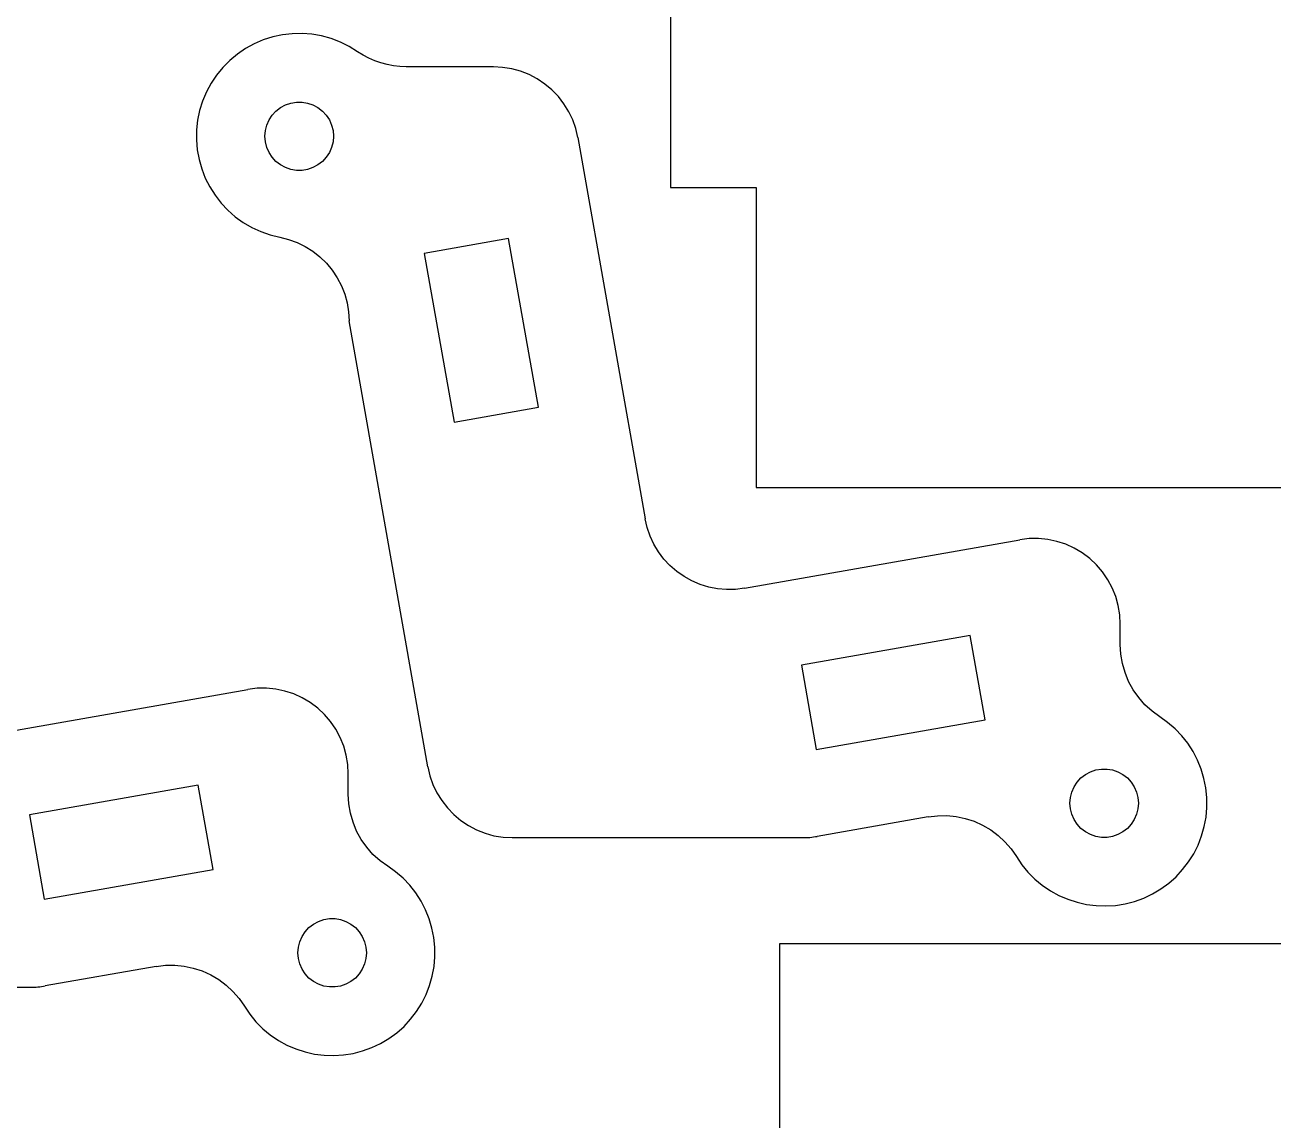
# Model space of a CAD drawing. Header units: centimetres. Extents: x -35.6 to 35, y -21 to 21.
# Drawn here: x 20.26 to 27.54, y -10.79 to -4.4 of the extents above; entities that cross this region are included whole.
import ezdxf

# ---------------------------------------------------------------- set-up
doc = ezdxf.new("R2010")
doc.units = ezdxf.units.CM
doc.header["$MEASUREMENT"] = 0
doc.layers.add('Capa 1', color=7, linetype='Continuous')

msp = doc.modelspace()

# ---------------------------------------------------------------- linework, layer by layer
at = {"layer": 'Capa 1', "color": 1, "lineweight": 25}
for points in [[(24.02673, -4.35157), (24.02673, -4.35157), (24.02673, -5.35155), (24.02673, -5.35155)], [(22.99307, -4.64618), (22.99307, -4.64618), (22.48419, -4.64618), (22.48419, -4.64618)], [(23.48547, -5.05935), (23.48547, -5.05935), (23.8779, -7.28492), (23.8779, -7.28492)], [(24.02673, -5.35155), (24.02673, -5.35155), (24.52675, -5.35155), (24.52675, -5.35155)], [(24.52675, -5.35155), (24.52675, -5.35155), (24.52675, -7.10158), (24.52675, -7.10158)], [(23.08161, -5.64835), (23.08161, -5.64835), (22.58921, -5.73516), (22.58921, -5.73516)], [(23.25525, -6.63316), (23.25525, -6.63316), (23.08161, -5.64835), (23.08161, -5.64835)], [(22.58921, -5.73516), (22.58921, -5.73516), (22.76284, -6.71998), (22.76284, -6.71998)], [(22.61009, -8.733), (22.61009, -8.733), (22.15106, -6.12961), (22.15106, -6.12961)], [(22.76284, -6.71998), (22.76284, -6.71998), (23.25525, -6.63316), (23.25525, -6.63316)], [(24.52675, -7.10158), (24.52675, -7.10158), (29.02675, -7.10158), (29.02675, -7.10158)], [(24.45713, -7.69051), (24.45713, -7.69051), (26.06421, -7.40712), (26.06421, -7.40712)], [(26.65106, -8.01922), (26.65106, -8.01922), (26.65106, -7.89953), (26.65106, -7.89953)], [(25.77497, -7.96585), (25.77497, -7.96585), (24.79015, -8.13949), (24.79015, -8.13949)], [(25.86179, -8.45826), (25.86179, -8.45826), (25.77497, -7.96585), (25.77497, -7.96585)], [(24.79015, -8.13949), (24.79015, -8.13949), (24.87697, -8.63189), (24.87697, -8.63189)], [(19.95212, -8.56393), (19.95212, -8.56393), (21.55919, -8.28054), (21.55919, -8.28054)], [(24.87697, -8.63189), (24.87697, -8.63189), (25.86179, -8.45826), (25.86179, -8.45826)], [(22.14604, -8.89265), (22.14604, -8.89265), (22.14604, -8.77295), (22.14604, -8.77295)], [(21.26995, -8.83927), (21.26995, -8.83927), (20.28514, -9.01291), (20.28514, -9.01291)], [(21.35677, -9.33168), (21.35677, -9.33168), (21.26995, -8.83927), (21.26995, -8.83927)], [(20.28514, -9.01291), (20.28514, -9.01291), (20.37196, -9.50531), (20.37196, -9.50531)], [(25.53035, -9.02439), (25.53035, -9.02439), (24.88286, -9.13859), (24.88286, -9.13859)], [(23.1025, -9.14617), (23.1025, -9.14617), (24.79604, -9.14617), (24.79604, -9.14617)], [(20.37196, -9.50531), (20.37196, -9.50531), (21.35677, -9.33168), (21.35677, -9.33168)], [(29.16247, -9.76672), (29.16247, -9.76672), (24.66248, -9.76672), (24.66248, -9.76672)], [(24.66248, -9.76672), (24.66248, -9.76672), (24.66248, -11.51674), (24.66248, -11.51674)], [(21.02534, -9.89782), (21.02534, -9.89782), (20.37785, -10.01201), (20.37785, -10.01201)], [(18.59748, -10.01959), (18.59748, -10.01959), (20.29103, -10.01959), (20.29103, -10.01959)]]:
    msp.add_open_spline(points, degree=3, dxfattribs=at)
for points, knots in [([(22.2002, -4.5577), (22.2002, -4.5577), (22.15127, -4.52729), (22.15127, -4.52729), (22.15127, -4.52729), (22.15127, -4.52729), (22.09962, -4.50168), (22.09962, -4.50168), (22.09962, -4.50168), (22.09962, -4.50168), (22.04575, -4.48118), (22.04575, -4.48118), (22.04575, -4.48118), (22.04575, -4.48118), (21.99019, -4.46594), (21.99019, -4.46594), (21.99019, -4.46594), (21.99019, -4.46594), (21.93339, -4.4561), (21.93339, -4.4561), (21.93339, -4.4561), (21.93339, -4.4561), (21.87593, -4.45172), (21.87593, -4.45172), (21.87593, -4.45172), (21.87593, -4.45172), (21.81832, -4.45292), (21.81832, -4.45292), (21.81832, -4.45292), (21.81832, -4.45292), (21.7611, -4.45963), (21.7611, -4.45963), (21.7611, -4.45963), (21.7611, -4.45963), (21.70476, -4.47176), (21.70476, -4.47176), (21.70476, -4.47176), (21.70476, -4.47176), (21.64987, -4.48929), (21.64987, -4.48929), (21.64987, -4.48929), (21.64987, -4.48929), (21.59688, -4.51198), (21.59688, -4.51198), (21.59688, -4.51198), (21.59688, -4.51198), (21.54633, -4.53967), (21.54633, -4.53967), (21.54633, -4.53967), (21.54633, -4.53967), (21.49867, -4.57206), (21.49867, -4.57206), (21.49867, -4.57206), (21.49867, -4.57206), (21.45436, -4.60889), (21.45436, -4.60889), (21.45436, -4.60889), (21.45436, -4.60889), (21.41375, -4.64977), (21.41375, -4.64977), (21.41375, -4.64977), (21.41375, -4.64977), (21.37727, -4.69436), (21.37727, -4.69436), (21.37727, -4.69436), (21.37727, -4.69436), (21.34521, -4.74227), (21.34521, -4.74227), (21.34521, -4.74227), (21.34521, -4.74227), (21.31794, -4.79304), (21.31794, -4.79304), (21.31794, -4.79304), (21.31794, -4.79304), (21.29564, -4.84616), (21.29564, -4.84616), (21.29564, -4.84616), (21.29564, -4.84616), (21.27853, -4.9012), (21.27853, -4.9012), (21.27853, -4.9012), (21.27853, -4.9012), (21.26678, -4.95764), (21.26678, -4.95764), (21.26678, -4.95764), (21.26678, -4.95764), (21.26051, -5.0149), (21.26051, -5.0149), (21.26051, -5.0149), (21.26051, -5.0149), (21.25976, -5.07254), (21.25976, -5.07254), (21.25976, -5.07254), (21.25976, -5.07254), (21.26456, -5.12997), (21.26456, -5.12997), (21.26456, -5.12997), (21.26456, -5.12997), (21.27483, -5.18667), (21.27483, -5.18667), (21.27483, -5.18667), (21.27483, -5.18667), (21.29049, -5.24212), (21.29049, -5.24212), (21.29049, -5.24212), (21.29049, -5.24212), (21.31141, -5.29582), (21.31141, -5.29582), (21.31141, -5.29582), (21.31141, -5.29582), (21.33738, -5.34729), (21.33738, -5.34729), (21.33738, -5.34729), (21.33738, -5.34729), (21.36814, -5.396), (21.36814, -5.396), (21.36814, -5.396), (21.36814, -5.396), (21.40345, -5.44155), (21.40345, -5.44155), (21.40345, -5.44155), (21.40345, -5.44155), (21.443, -5.48349), (21.443, -5.48349), (21.443, -5.48349), (21.443, -5.48349), (21.48635, -5.52142), (21.48635, -5.52142), (21.48635, -5.52142), (21.48635, -5.52142), (21.53317, -5.55507), (21.53317, -5.55507), (21.53317, -5.55507), (21.53317, -5.55507), (21.58298, -5.58403), (21.58298, -5.58403), (21.58298, -5.58403), (21.58298, -5.58403), (21.63533, -5.60809), (21.63533, -5.60809), (21.63533, -5.60809), (21.63533, -5.60809), (21.68977, -5.62704), (21.68977, -5.62704), (21.68977, -5.62704), (21.68977, -5.62704), (21.74575, -5.64066), (21.74575, -5.64066)], [0, 0, 0, 0, 0.0263158, 0.0263158, 0.0263158, 0.0263158, 0.0526316, 0.0526316, 0.0526316, 0.0526316, 0.0789474, 0.0789474, 0.0789474, 0.0789474, 0.1052632, 0.1052632, 0.1052632, 0.1052632, 0.1315789, 0.1315789, 0.1315789, 0.1315789, 0.1578947, 0.1578947, 0.1578947, 0.1578947, 0.1842105, 0.1842105, 0.1842105, 0.1842105, 0.2105263, 0.2105263, 0.2105263, 0.2105263, 0.2368421, 0.2368421, 0.2368421, 0.2368421, 0.2631579, 0.2631579, 0.2631579, 0.2631579, 0.2894737, 0.2894737, 0.2894737, 0.2894737, 0.3157895, 0.3157895, 0.3157895, 0.3157895, 0.3421053, 0.3421053, 0.3421053, 0.3421053, 0.3684211, 0.3684211, 0.3684211, 0.3684211, 0.3947368, 0.3947368, 0.3947368, 0.3947368, 0.4210526, 0.4210526, 0.4210526, 0.4210526, 0.4473684, 0.4473684, 0.4473684, 0.4473684, 0.4736842, 0.4736842, 0.4736842, 0.4736842, 0.5, 0.5, 0.5, 0.5, 0.5263158, 0.5263158, 0.5263158, 0.5263158, 0.5526316, 0.5526316, 0.5526316, 0.5526316, 0.5789474, 0.5789474, 0.5789474, 0.5789474, 0.6052632, 0.6052632, 0.6052632, 0.6052632, 0.6315789, 0.6315789, 0.6315789, 0.6315789, 0.6578947, 0.6578947, 0.6578947, 0.6578947, 0.6842105, 0.6842105, 0.6842105, 0.6842105, 0.7105263, 0.7105263, 0.7105263, 0.7105263, 0.7368421, 0.7368421, 0.7368421, 0.7368421, 0.7631579, 0.7631579, 0.7631579, 0.7631579, 0.7894737, 0.7894737, 0.7894737, 0.7894737, 0.8157895, 0.8157895, 0.8157895, 0.8157895, 0.8421053, 0.8421053, 0.8421053, 0.8421053, 0.8684211, 0.8684211, 0.8684211, 0.8684211, 0.8947368, 0.8947368, 0.8947368, 0.8947368, 0.9210526, 0.9210526, 0.9210526, 0.9210526, 0.9473684, 0.9473684, 0.9473684, 0.9473684, 1, 1, 1, 1]), ([(22.48419, -4.64618), (22.48419, -4.64618), (22.44647, -4.64476), (22.44647, -4.64476), (22.44647, -4.64476), (22.44647, -4.64476), (22.40897, -4.6405), (22.40897, -4.6405), (22.40897, -4.6405), (22.40897, -4.6405), (22.3719, -4.6334), (22.3719, -4.6334), (22.3719, -4.6334), (22.3719, -4.6334), (22.33545, -4.62353), (22.33545, -4.62353), (22.33545, -4.62353), (22.33545, -4.62353), (22.29989, -4.61097), (22.29989, -4.61097), (22.29989, -4.61097), (22.29989, -4.61097), (22.26536, -4.59573), (22.26536, -4.59573), (22.26536, -4.59573), (22.26536, -4.59573), (22.23206, -4.57795), (22.23206, -4.57795), (22.23206, -4.57795), (22.23206, -4.57795), (22.2002, -4.5577), (22.2002, -4.5577)], [0, 0, 0, 0, 0.1111111, 0.1111111, 0.1111111, 0.1111111, 0.2222222, 0.2222222, 0.2222222, 0.2222222, 0.3333333, 0.3333333, 0.3333333, 0.3333333, 0.4444444, 0.4444444, 0.4444444, 0.4444444, 0.5555556, 0.5555556, 0.5555556, 0.5555556, 0.6666667, 0.6666667, 0.6666667, 0.6666667, 0.7777778, 0.7777778, 0.7777778, 0.7777778, 1, 1, 1, 1]), ([(23.48547, -5.05935), (23.48547, -5.05935), (23.47334, -5.00707), (23.47334, -5.00707), (23.47334, -5.00707), (23.47334, -5.00707), (23.45563, -4.95637), (23.45563, -4.95637), (23.45563, -4.95637), (23.45563, -4.95637), (23.43263, -4.9079), (23.43263, -4.9079), (23.43263, -4.9079), (23.43263, -4.9079), (23.40455, -4.86215), (23.40455, -4.86215), (23.40455, -4.86215), (23.40455, -4.86215), (23.37174, -4.81967), (23.37174, -4.81967), (23.37174, -4.81967), (23.37174, -4.81967), (23.33456, -4.78097), (23.33456, -4.78097), (23.33456, -4.78097), (23.33456, -4.78097), (23.29342, -4.74647), (23.29342, -4.74647), (23.29342, -4.74647), (23.29342, -4.74647), (23.24887, -4.71655), (23.24887, -4.71655), (23.24887, -4.71655), (23.24887, -4.71655), (23.20131, -4.69161), (23.20131, -4.69161), (23.20131, -4.69161), (23.20131, -4.69161), (23.15139, -4.67189), (23.15139, -4.67189), (23.15139, -4.67189), (23.15139, -4.67189), (23.09964, -4.65768), (23.09964, -4.65768), (23.09964, -4.65768), (23.09964, -4.65768), (23.04665, -4.64907), (23.04665, -4.64907), (23.04665, -4.64907), (23.04665, -4.64907), (22.99307, -4.64618), (22.99307, -4.64618)], [0, 0, 0, 0, 0.0714286, 0.0714286, 0.0714286, 0.0714286, 0.1428571, 0.1428571, 0.1428571, 0.1428571, 0.2142857, 0.2142857, 0.2142857, 0.2142857, 0.2857143, 0.2857143, 0.2857143, 0.2857143, 0.3571429, 0.3571429, 0.3571429, 0.3571429, 0.4285714, 0.4285714, 0.4285714, 0.4285714, 0.5, 0.5, 0.5, 0.5, 0.5714286, 0.5714286, 0.5714286, 0.5714286, 0.6428571, 0.6428571, 0.6428571, 0.6428571, 0.7142857, 0.7142857, 0.7142857, 0.7142857, 0.7857143, 0.7857143, 0.7857143, 0.7857143, 0.8571429, 0.8571429, 0.8571429, 0.8571429, 1, 1, 1, 1]), ([(22.05941, -5.05152), (22.05941, -5.05152), (22.05669, -5.0186), (22.05669, -5.0186), (22.05669, -5.0186), (22.05669, -5.0186), (22.04858, -4.98657), (22.04858, -4.98657), (22.04858, -4.98657), (22.04858, -4.98657), (22.03531, -4.9563), (22.03531, -4.9563), (22.03531, -4.9563), (22.03531, -4.9563), (22.01721, -4.92868), (22.01721, -4.92868), (22.01721, -4.92868), (22.01721, -4.92868), (21.99485, -4.90437), (21.99485, -4.90437), (21.99485, -4.90437), (21.99485, -4.90437), (21.96878, -4.88409), (21.96878, -4.88409), (21.96878, -4.88409), (21.96878, -4.88409), (21.93974, -4.86835), (21.93974, -4.86835), (21.93974, -4.86835), (21.93974, -4.86835), (21.90849, -4.85763), (21.90849, -4.85763), (21.90849, -4.85763), (21.90849, -4.85763), (21.87593, -4.8522), (21.87593, -4.8522), (21.87593, -4.8522), (21.87593, -4.8522), (21.84287, -4.8522), (21.84287, -4.8522), (21.84287, -4.8522), (21.84287, -4.8522), (21.81031, -4.85763), (21.81031, -4.85763), (21.81031, -4.85763), (21.81031, -4.85763), (21.77905, -4.86835), (21.77905, -4.86835), (21.77905, -4.86835), (21.77905, -4.86835), (21.75002, -4.88409), (21.75002, -4.88409), (21.75002, -4.88409), (21.75002, -4.88409), (21.72395, -4.90437), (21.72395, -4.90437), (21.72395, -4.90437), (21.72395, -4.90437), (21.70158, -4.92868), (21.70158, -4.92868), (21.70158, -4.92868), (21.70158, -4.92868), (21.68352, -4.9563), (21.68352, -4.9563), (21.68352, -4.9563), (21.68352, -4.9563), (21.67026, -4.98657), (21.67026, -4.98657), (21.67026, -4.98657), (21.67026, -4.98657), (21.66214, -5.0186), (21.66214, -5.0186), (21.66214, -5.0186), (21.66214, -5.0186), (21.65939, -5.05152), (21.65939, -5.05152), (21.65939, -5.05152), (21.65939, -5.05152), (21.66214, -5.08443), (21.66214, -5.08443), (21.66214, -5.08443), (21.66214, -5.08443), (21.67026, -5.11646), (21.67026, -5.11646), (21.67026, -5.11646), (21.67026, -5.11646), (21.68352, -5.1467), (21.68352, -5.1467), (21.68352, -5.1467), (21.68352, -5.1467), (21.70158, -5.17435), (21.70158, -5.17435), (21.70158, -5.17435), (21.70158, -5.17435), (21.72395, -5.19866), (21.72395, -5.19866), (21.72395, -5.19866), (21.72395, -5.19866), (21.75002, -5.21895), (21.75002, -5.21895), (21.75002, -5.21895), (21.75002, -5.21895), (21.77905, -5.23468), (21.77905, -5.23468), (21.77905, -5.23468), (21.77905, -5.23468), (21.81031, -5.2454), (21.81031, -5.2454), (21.81031, -5.2454), (21.81031, -5.2454), (21.84287, -5.25084), (21.84287, -5.25084), (21.84287, -5.25084), (21.84287, -5.25084), (21.87593, -5.25084), (21.87593, -5.25084), (21.87593, -5.25084), (21.87593, -5.25084), (21.90849, -5.2454), (21.90849, -5.2454), (21.90849, -5.2454), (21.90849, -5.2454), (21.93974, -5.23468), (21.93974, -5.23468), (21.93974, -5.23468), (21.93974, -5.23468), (21.96878, -5.21895), (21.96878, -5.21895), (21.96878, -5.21895), (21.96878, -5.21895), (21.99485, -5.19866), (21.99485, -5.19866), (21.99485, -5.19866), (21.99485, -5.19866), (22.01721, -5.17435), (22.01721, -5.17435), (22.01721, -5.17435), (22.01721, -5.17435), (22.03531, -5.1467), (22.03531, -5.1467), (22.03531, -5.1467), (22.03531, -5.1467), (22.04858, -5.11646), (22.04858, -5.11646), (22.04858, -5.11646), (22.04858, -5.11646), (22.05669, -5.08443), (22.05669, -5.08443), (22.05669, -5.08443), (22.05669, -5.08443), (22.05941, -5.05152), (22.05941, -5.05152)], [0, 0, 0, 0, 0.025641, 0.025641, 0.025641, 0.025641, 0.0512821, 0.0512821, 0.0512821, 0.0512821, 0.0769231, 0.0769231, 0.0769231, 0.0769231, 0.1025641, 0.1025641, 0.1025641, 0.1025641, 0.1282051, 0.1282051, 0.1282051, 0.1282051, 0.1538462, 0.1538462, 0.1538462, 0.1538462, 0.1794872, 0.1794872, 0.1794872, 0.1794872, 0.2051282, 0.2051282, 0.2051282, 0.2051282, 0.2307692, 0.2307692, 0.2307692, 0.2307692, 0.2564103, 0.2564103, 0.2564103, 0.2564103, 0.2820513, 0.2820513, 0.2820513, 0.2820513, 0.3076923, 0.3076923, 0.3076923, 0.3076923, 0.3333333, 0.3333333, 0.3333333, 0.3333333, 0.3589744, 0.3589744, 0.3589744, 0.3589744, 0.3846154, 0.3846154, 0.3846154, 0.3846154, 0.4102564, 0.4102564, 0.4102564, 0.4102564, 0.4358974, 0.4358974, 0.4358974, 0.4358974, 0.4615385, 0.4615385, 0.4615385, 0.4615385, 0.4871795, 0.4871795, 0.4871795, 0.4871795, 0.5128205, 0.5128205, 0.5128205, 0.5128205, 0.5384615, 0.5384615, 0.5384615, 0.5384615, 0.5641026, 0.5641026, 0.5641026, 0.5641026, 0.5897436, 0.5897436, 0.5897436, 0.5897436, 0.6153846, 0.6153846, 0.6153846, 0.6153846, 0.6410256, 0.6410256, 0.6410256, 0.6410256, 0.6666667, 0.6666667, 0.6666667, 0.6666667, 0.6923077, 0.6923077, 0.6923077, 0.6923077, 0.7179487, 0.7179487, 0.7179487, 0.7179487, 0.7435897, 0.7435897, 0.7435897, 0.7435897, 0.7692308, 0.7692308, 0.7692308, 0.7692308, 0.7948718, 0.7948718, 0.7948718, 0.7948718, 0.8205128, 0.8205128, 0.8205128, 0.8205128, 0.8461538, 0.8461538, 0.8461538, 0.8461538, 0.8717949, 0.8717949, 0.8717949, 0.8717949, 0.8974359, 0.8974359, 0.8974359, 0.8974359, 0.9230769, 0.9230769, 0.9230769, 0.9230769, 0.9487179, 0.9487179, 0.9487179, 0.9487179, 1, 1, 1, 1]), ([(21.74575, -5.64066), (21.74575, -5.64066), (21.79712, -5.65339), (21.79712, -5.65339), (21.79712, -5.65339), (21.79712, -5.65339), (21.84682, -5.67152), (21.84682, -5.67152), (21.84682, -5.67152), (21.84682, -5.67152), (21.89434, -5.69477), (21.89434, -5.69477), (21.89434, -5.69477), (21.89434, -5.69477), (21.93914, -5.72292), (21.93914, -5.72292), (21.93914, -5.72292), (21.93914, -5.72292), (21.9807, -5.75566), (21.9807, -5.75566), (21.9807, -5.75566), (21.9807, -5.75566), (22.01859, -5.7926), (22.01859, -5.7926), (22.01859, -5.7926), (22.01859, -5.7926), (22.05235, -5.83334), (22.05235, -5.83334), (22.05235, -5.83334), (22.05235, -5.83334), (22.08163, -5.8774), (22.08163, -5.8774), (22.08163, -5.8774), (22.08163, -5.8774), (22.10608, -5.92432), (22.10608, -5.92432), (22.10608, -5.92432), (22.10608, -5.92432), (22.12541, -5.97357), (22.12541, -5.97357), (22.12541, -5.97357), (22.12541, -5.97357), (22.13945, -6.02458), (22.13945, -6.02458), (22.13945, -6.02458), (22.13945, -6.02458), (22.14802, -6.07679), (22.14802, -6.07679), (22.14802, -6.07679), (22.14802, -6.07679), (22.15106, -6.12961), (22.15106, -6.12961)], [0, 0, 0, 0, 0.0714286, 0.0714286, 0.0714286, 0.0714286, 0.1428571, 0.1428571, 0.1428571, 0.1428571, 0.2142857, 0.2142857, 0.2142857, 0.2142857, 0.2857143, 0.2857143, 0.2857143, 0.2857143, 0.3571429, 0.3571429, 0.3571429, 0.3571429, 0.4285714, 0.4285714, 0.4285714, 0.4285714, 0.5, 0.5, 0.5, 0.5, 0.5714286, 0.5714286, 0.5714286, 0.5714286, 0.6428571, 0.6428571, 0.6428571, 0.6428571, 0.7142857, 0.7142857, 0.7142857, 0.7142857, 0.7857143, 0.7857143, 0.7857143, 0.7857143, 0.8571429, 0.8571429, 0.8571429, 0.8571429, 1, 1, 1, 1]), ([(24.45713, -7.69051), (24.45713, -7.69051), (24.40517, -7.69689), (24.40517, -7.69689), (24.40517, -7.69689), (24.40517, -7.69689), (24.35285, -7.69781), (24.35285, -7.69781), (24.35285, -7.69781), (24.35285, -7.69781), (24.30071, -7.69326), (24.30071, -7.69326), (24.30071, -7.69326), (24.30071, -7.69326), (24.24934, -7.68324), (24.24934, -7.68324), (24.24934, -7.68324), (24.24934, -7.68324), (24.19929, -7.66796), (24.19929, -7.66796), (24.19929, -7.66796), (24.19929, -7.66796), (24.15113, -7.6475), (24.15113, -7.6475), (24.15113, -7.6475), (24.15113, -7.6475), (24.10534, -7.62214), (24.10534, -7.62214), (24.10534, -7.62214), (24.10534, -7.62214), (24.06248, -7.59212), (24.06248, -7.59212), (24.06248, -7.59212), (24.06248, -7.59212), (24.02297, -7.55779), (24.02297, -7.55779), (24.02297, -7.55779), (24.02297, -7.55779), (23.98727, -7.51951), (23.98727, -7.51951), (23.98727, -7.51951), (23.98727, -7.51951), (23.9558, -7.47771), (23.9558, -7.47771), (23.9558, -7.47771), (23.9558, -7.47771), (23.92885, -7.43284), (23.92885, -7.43284), (23.92885, -7.43284), (23.92885, -7.43284), (23.90673, -7.38542), (23.90673, -7.38542), (23.90673, -7.38542), (23.90673, -7.38542), (23.88965, -7.33593), (23.88965, -7.33593), (23.88965, -7.33593), (23.88965, -7.33593), (23.8779, -7.28492), (23.8779, -7.28492)], [0, 0, 0, 0, 0.0625, 0.0625, 0.0625, 0.0625, 0.125, 0.125, 0.125, 0.125, 0.1875, 0.1875, 0.1875, 0.1875, 0.25, 0.25, 0.25, 0.25, 0.3125, 0.3125, 0.3125, 0.3125, 0.375, 0.375, 0.375, 0.375, 0.4375, 0.4375, 0.4375, 0.4375, 0.5, 0.5, 0.5, 0.5, 0.5625, 0.5625, 0.5625, 0.5625, 0.625, 0.625, 0.625, 0.625, 0.6875, 0.6875, 0.6875, 0.6875, 0.75, 0.75, 0.75, 0.75, 0.8125, 0.8125, 0.8125, 0.8125, 0.875, 0.875, 0.875, 0.875, 1, 1, 1, 1]), ([(26.65106, -7.89953), (26.65106, -7.89953), (26.64806, -7.84509), (26.64806, -7.84509), (26.64806, -7.84509), (26.64806, -7.84509), (26.6392, -7.79133), (26.6392, -7.79133), (26.6392, -7.79133), (26.6392, -7.79133), (26.62449, -7.73884), (26.62449, -7.73884), (26.62449, -7.73884), (26.62449, -7.73884), (26.60421, -7.68821), (26.60421, -7.68821), (26.60421, -7.68821), (26.60421, -7.68821), (26.57849, -7.64016), (26.57849, -7.64016), (26.57849, -7.64016), (26.57849, -7.64016), (26.54773, -7.59515), (26.54773, -7.59515), (26.54773, -7.59515), (26.54773, -7.59515), (26.51224, -7.55377), (26.51224, -7.55377), (26.51224, -7.55377), (26.51224, -7.55377), (26.47244, -7.51652), (26.47244, -7.51652), (26.47244, -7.51652), (26.47244, -7.51652), (26.42884, -7.48381), (26.42884, -7.48381), (26.42884, -7.48381), (26.42884, -7.48381), (26.38192, -7.45605), (26.38192, -7.45605), (26.38192, -7.45605), (26.38192, -7.45605), (26.33225, -7.43354), (26.33225, -7.43354), (26.33225, -7.43354), (26.33225, -7.43354), (26.28046, -7.41657), (26.28046, -7.41657), (26.28046, -7.41657), (26.28046, -7.41657), (26.22712, -7.40536), (26.22712, -7.40536), (26.22712, -7.40536), (26.22712, -7.40536), (26.17287, -7.40003), (26.17287, -7.40003), (26.17287, -7.40003), (26.17287, -7.40003), (26.11836, -7.40059), (26.11836, -7.40059), (26.11836, -7.40059), (26.11836, -7.40059), (26.06421, -7.40712), (26.06421, -7.40712)], [0, 0, 0, 0, 0.0588235, 0.0588235, 0.0588235, 0.0588235, 0.1176471, 0.1176471, 0.1176471, 0.1176471, 0.1764706, 0.1764706, 0.1764706, 0.1764706, 0.2352941, 0.2352941, 0.2352941, 0.2352941, 0.2941176, 0.2941176, 0.2941176, 0.2941176, 0.3529412, 0.3529412, 0.3529412, 0.3529412, 0.4117647, 0.4117647, 0.4117647, 0.4117647, 0.4705882, 0.4705882, 0.4705882, 0.4705882, 0.5294118, 0.5294118, 0.5294118, 0.5294118, 0.5882353, 0.5882353, 0.5882353, 0.5882353, 0.6470588, 0.6470588, 0.6470588, 0.6470588, 0.7058824, 0.7058824, 0.7058824, 0.7058824, 0.7647059, 0.7647059, 0.7647059, 0.7647059, 0.8235294, 0.8235294, 0.8235294, 0.8235294, 0.8823529, 0.8823529, 0.8823529, 0.8823529, 1, 1, 1, 1]), ([(26.88096, -8.44002), (26.88096, -8.44002), (26.83595, -8.40746), (26.83595, -8.40746), (26.83595, -8.40746), (26.83595, -8.40746), (26.79485, -8.37013), (26.79485, -8.37013), (26.79485, -8.37013), (26.79485, -8.37013), (26.75812, -8.32847), (26.75812, -8.32847), (26.75812, -8.32847), (26.75812, -8.32847), (26.72627, -8.283), (26.72627, -8.283), (26.72627, -8.283), (26.72627, -8.283), (26.69963, -8.23424), (26.69963, -8.23424), (26.69963, -8.23424), (26.69963, -8.23424), (26.67857, -8.18288), (26.67857, -8.18288), (26.67857, -8.18288), (26.67857, -8.18288), (26.66333, -8.12947), (26.66333, -8.12947), (26.66333, -8.12947), (26.66333, -8.12947), (26.65412, -8.07468), (26.65412, -8.07468), (26.65412, -8.07468), (26.65412, -8.07468), (26.65106, -8.01922), (26.65106, -8.01922)], [0, 0, 0, 0, 0.1, 0.1, 0.1, 0.1, 0.2, 0.2, 0.2, 0.2, 0.3, 0.3, 0.3, 0.3, 0.4, 0.4, 0.4, 0.4, 0.5, 0.5, 0.5, 0.5, 0.6, 0.6, 0.6, 0.6, 0.7, 0.7, 0.7, 0.7, 0.8, 0.8, 0.8, 0.8, 1, 1, 1, 1]), ([(22.14604, -8.77295), (22.14604, -8.77295), (22.14304, -8.71851), (22.14304, -8.71851), (22.14304, -8.71851), (22.14304, -8.71851), (22.13419, -8.66475), (22.13419, -8.66475), (22.13419, -8.66475), (22.13419, -8.66475), (22.11951, -8.61226), (22.11951, -8.61226), (22.11951, -8.61226), (22.11951, -8.61226), (22.09919, -8.56167), (22.09919, -8.56167), (22.09919, -8.56167), (22.09919, -8.56167), (22.07347, -8.51359), (22.07347, -8.51359), (22.07347, -8.51359), (22.07347, -8.51359), (22.04271, -8.46857), (22.04271, -8.46857), (22.04271, -8.46857), (22.04271, -8.46857), (22.00722, -8.42719), (22.00722, -8.42719), (22.00722, -8.42719), (22.00722, -8.42719), (21.96743, -8.38994), (21.96743, -8.38994), (21.96743, -8.38994), (21.96743, -8.38994), (21.92383, -8.35723), (21.92383, -8.35723), (21.92383, -8.35723), (21.92383, -8.35723), (21.87691, -8.32947), (21.87691, -8.32947), (21.87691, -8.32947), (21.87691, -8.32947), (21.82724, -8.30696), (21.82724, -8.30696), (21.82724, -8.30696), (21.82724, -8.30696), (21.77545, -8.29), (21.77545, -8.29), (21.77545, -8.29), (21.77545, -8.29), (21.72207, -8.27878), (21.72207, -8.27878), (21.72207, -8.27878), (21.72207, -8.27878), (21.66785, -8.27345), (21.66785, -8.27345), (21.66785, -8.27345), (21.66785, -8.27345), (21.61335, -8.27405), (21.61335, -8.27405), (21.61335, -8.27405), (21.61335, -8.27405), (21.55919, -8.28054), (21.55919, -8.28054)], [0, 0, 0, 0, 0.0588235, 0.0588235, 0.0588235, 0.0588235, 0.1176471, 0.1176471, 0.1176471, 0.1176471, 0.1764706, 0.1764706, 0.1764706, 0.1764706, 0.2352941, 0.2352941, 0.2352941, 0.2352941, 0.2941176, 0.2941176, 0.2941176, 0.2941176, 0.3529412, 0.3529412, 0.3529412, 0.3529412, 0.4117647, 0.4117647, 0.4117647, 0.4117647, 0.4705882, 0.4705882, 0.4705882, 0.4705882, 0.5294118, 0.5294118, 0.5294118, 0.5294118, 0.5882353, 0.5882353, 0.5882353, 0.5882353, 0.6470588, 0.6470588, 0.6470588, 0.6470588, 0.7058824, 0.7058824, 0.7058824, 0.7058824, 0.7647059, 0.7647059, 0.7647059, 0.7647059, 0.8235294, 0.8235294, 0.8235294, 0.8235294, 0.8823529, 0.8823529, 0.8823529, 0.8823529, 1, 1, 1, 1]), ([(26.04431, -9.25687), (26.04431, -9.25687), (26.07606, -9.3039), (26.07606, -9.3039), (26.07606, -9.3039), (26.07606, -9.3039), (26.11212, -9.34772), (26.11212, -9.34772), (26.11212, -9.34772), (26.11212, -9.34772), (26.15216, -9.38793), (26.15216, -9.38793), (26.15216, -9.38793), (26.15216, -9.38793), (26.19583, -9.42416), (26.19583, -9.42416), (26.19583, -9.42416), (26.19583, -9.42416), (26.24268, -9.45612), (26.24268, -9.45612), (26.24268, -9.45612), (26.24268, -9.45612), (26.29239, -9.48353), (26.29239, -9.48353), (26.29239, -9.48353), (26.29239, -9.48353), (26.34446, -9.50611), (26.34446, -9.50611), (26.34446, -9.50611), (26.34446, -9.50611), (26.39843, -9.52365), (26.39843, -9.52365), (26.39843, -9.52365), (26.39843, -9.52365), (26.45378, -9.53603), (26.45378, -9.53603), (26.45378, -9.53603), (26.45378, -9.53603), (26.51009, -9.54312), (26.51009, -9.54312), (26.51009, -9.54312), (26.51009, -9.54312), (26.56681, -9.54488), (26.56681, -9.54488), (26.56681, -9.54488), (26.56681, -9.54488), (26.62343, -9.54125), (26.62343, -9.54125), (26.62343, -9.54125), (26.62343, -9.54125), (26.67945, -9.53229), (26.67945, -9.53229), (26.67945, -9.53229), (26.67945, -9.53229), (26.73438, -9.51807), (26.73438, -9.51807), (26.73438, -9.51807), (26.73438, -9.51807), (26.78776, -9.49874), (26.78776, -9.49874), (26.78776, -9.49874), (26.78776, -9.49874), (26.83902, -9.47447), (26.83902, -9.47447), (26.83902, -9.47447), (26.83902, -9.47447), (26.88777, -9.44543), (26.88777, -9.44543), (26.88777, -9.44543), (26.88777, -9.44543), (26.9336, -9.41196), (26.9336, -9.41196), (26.9336, -9.41196), (26.9336, -9.41196), (26.976, -9.37428), (26.976, -9.37428), (26.976, -9.37428), (26.976, -9.37428), (27.0147, -9.33276), (27.0147, -9.33276), (27.0147, -9.33276), (27.0147, -9.33276), (27.04927, -9.28778), (27.04927, -9.28778), (27.04927, -9.28778), (27.04927, -9.28778), (27.07947, -9.23973), (27.07947, -9.23973), (27.07947, -9.23973), (27.07947, -9.23973), (27.10497, -9.18904), (27.10497, -9.18904), (27.10497, -9.18904), (27.10497, -9.18904), (27.12558, -9.13615), (27.12558, -9.13615), (27.12558, -9.13615), (27.12558, -9.13615), (27.1411, -9.08158), (27.1411, -9.08158), (27.1411, -9.08158), (27.1411, -9.08158), (27.1514, -9.02577), (27.1514, -9.02577), (27.1514, -9.02577), (27.1514, -9.02577), (27.15637, -8.96926), (27.15637, -8.96926), (27.15637, -8.96926), (27.15637, -8.96926), (27.15599, -8.91253), (27.15599, -8.91253), (27.15599, -8.91253), (27.15599, -8.91253), (27.15024, -8.85605), (27.15024, -8.85605), (27.15024, -8.85605), (27.15024, -8.85605), (27.13919, -8.80042), (27.13919, -8.80042), (27.13919, -8.80042), (27.13919, -8.80042), (27.12293, -8.74605), (27.12293, -8.74605), (27.12293, -8.74605), (27.12293, -8.74605), (27.10162, -8.69345), (27.10162, -8.69345), (27.10162, -8.69345), (27.10162, -8.69345), (27.07541, -8.64311), (27.07541, -8.64311), (27.07541, -8.64311), (27.07541, -8.64311), (27.04458, -8.59549), (27.04458, -8.59549), (27.04458, -8.59549), (27.04458, -8.59549), (27.00937, -8.55097), (27.00937, -8.55097), (27.00937, -8.55097), (27.00937, -8.55097), (26.97014, -8.50997), (26.97014, -8.50997), (26.97014, -8.50997), (26.97014, -8.50997), (26.92721, -8.4729), (26.92721, -8.4729), (26.92721, -8.4729), (26.92721, -8.4729), (26.88096, -8.44002), (26.88096, -8.44002)], [0, 0, 0, 0, 0.025641, 0.025641, 0.025641, 0.025641, 0.0512821, 0.0512821, 0.0512821, 0.0512821, 0.0769231, 0.0769231, 0.0769231, 0.0769231, 0.1025641, 0.1025641, 0.1025641, 0.1025641, 0.1282051, 0.1282051, 0.1282051, 0.1282051, 0.1538462, 0.1538462, 0.1538462, 0.1538462, 0.1794872, 0.1794872, 0.1794872, 0.1794872, 0.2051282, 0.2051282, 0.2051282, 0.2051282, 0.2307692, 0.2307692, 0.2307692, 0.2307692, 0.2564103, 0.2564103, 0.2564103, 0.2564103, 0.2820513, 0.2820513, 0.2820513, 0.2820513, 0.3076923, 0.3076923, 0.3076923, 0.3076923, 0.3333333, 0.3333333, 0.3333333, 0.3333333, 0.3589744, 0.3589744, 0.3589744, 0.3589744, 0.3846154, 0.3846154, 0.3846154, 0.3846154, 0.4102564, 0.4102564, 0.4102564, 0.4102564, 0.4358974, 0.4358974, 0.4358974, 0.4358974, 0.4615385, 0.4615385, 0.4615385, 0.4615385, 0.4871795, 0.4871795, 0.4871795, 0.4871795, 0.5128205, 0.5128205, 0.5128205, 0.5128205, 0.5384615, 0.5384615, 0.5384615, 0.5384615, 0.5641026, 0.5641026, 0.5641026, 0.5641026, 0.5897436, 0.5897436, 0.5897436, 0.5897436, 0.6153846, 0.6153846, 0.6153846, 0.6153846, 0.6410256, 0.6410256, 0.6410256, 0.6410256, 0.6666667, 0.6666667, 0.6666667, 0.6666667, 0.6923077, 0.6923077, 0.6923077, 0.6923077, 0.7179487, 0.7179487, 0.7179487, 0.7179487, 0.7435897, 0.7435897, 0.7435897, 0.7435897, 0.7692308, 0.7692308, 0.7692308, 0.7692308, 0.7948718, 0.7948718, 0.7948718, 0.7948718, 0.8205128, 0.8205128, 0.8205128, 0.8205128, 0.8461538, 0.8461538, 0.8461538, 0.8461538, 0.8717949, 0.8717949, 0.8717949, 0.8717949, 0.8974359, 0.8974359, 0.8974359, 0.8974359, 0.9230769, 0.9230769, 0.9230769, 0.9230769, 0.9487179, 0.9487179, 0.9487179, 0.9487179, 1, 1, 1, 1]), ([(22.61009, -8.733), (22.61009, -8.733), (22.62223, -8.78528), (22.62223, -8.78528), (22.62223, -8.78528), (22.62223, -8.78528), (22.6399, -8.83598), (22.6399, -8.83598), (22.6399, -8.83598), (22.6399, -8.83598), (22.66294, -8.88445), (22.66294, -8.88445), (22.66294, -8.88445), (22.66294, -8.88445), (22.69098, -8.9302), (22.69098, -8.9302), (22.69098, -8.9302), (22.69098, -8.9302), (22.72383, -8.97268), (22.72383, -8.97268), (22.72383, -8.97268), (22.72383, -8.97268), (22.76101, -9.01138), (22.76101, -9.01138), (22.76101, -9.01138), (22.76101, -9.01138), (22.80211, -9.04591), (22.80211, -9.04591), (22.80211, -9.04591), (22.80211, -9.04591), (22.8467, -9.07579), (22.8467, -9.07579), (22.8467, -9.07579), (22.8467, -9.07579), (22.89422, -9.10074), (22.89422, -9.10074), (22.89422, -9.10074), (22.89422, -9.10074), (22.94417, -9.12046), (22.94417, -9.12046), (22.94417, -9.12046), (22.94417, -9.12046), (22.99592, -9.13467), (22.99592, -9.13467), (22.99592, -9.13467), (22.99592, -9.13467), (23.04891, -9.14328), (23.04891, -9.14328), (23.04891, -9.14328), (23.04891, -9.14328), (23.1025, -9.14617), (23.1025, -9.14617)], [0, 0, 0, 0, 0.0714286, 0.0714286, 0.0714286, 0.0714286, 0.1428571, 0.1428571, 0.1428571, 0.1428571, 0.2142857, 0.2142857, 0.2142857, 0.2142857, 0.2857143, 0.2857143, 0.2857143, 0.2857143, 0.3571429, 0.3571429, 0.3571429, 0.3571429, 0.4285714, 0.4285714, 0.4285714, 0.4285714, 0.5, 0.5, 0.5, 0.5, 0.5714286, 0.5714286, 0.5714286, 0.5714286, 0.6428571, 0.6428571, 0.6428571, 0.6428571, 0.7142857, 0.7142857, 0.7142857, 0.7142857, 0.7857143, 0.7857143, 0.7857143, 0.7857143, 0.8571429, 0.8571429, 0.8571429, 0.8571429, 1, 1, 1, 1]), ([(26.75685, -8.94495), (26.75685, -8.94495), (26.75414, -8.91203), (26.75414, -8.91203), (26.75414, -8.91203), (26.75414, -8.91203), (26.74602, -8.88), (26.74602, -8.88), (26.74602, -8.88), (26.74602, -8.88), (26.73276, -8.84977), (26.73276, -8.84977), (26.73276, -8.84977), (26.73276, -8.84977), (26.7147, -8.82211), (26.7147, -8.82211), (26.7147, -8.82211), (26.7147, -8.82211), (26.69233, -8.79781), (26.69233, -8.79781), (26.69233, -8.79781), (26.69233, -8.79781), (26.66626, -8.77752), (26.66626, -8.77752), (26.66626, -8.77752), (26.66626, -8.77752), (26.63719, -8.76179), (26.63719, -8.76179), (26.63719, -8.76179), (26.63719, -8.76179), (26.60594, -8.75106), (26.60594, -8.75106), (26.60594, -8.75106), (26.60594, -8.75106), (26.57337, -8.74563), (26.57337, -8.74563), (26.57337, -8.74563), (26.57337, -8.74563), (26.54035, -8.74563), (26.54035, -8.74563), (26.54035, -8.74563), (26.54035, -8.74563), (26.50776, -8.75106), (26.50776, -8.75106), (26.50776, -8.75106), (26.50776, -8.75106), (26.4765, -8.76179), (26.4765, -8.76179), (26.4765, -8.76179), (26.4765, -8.76179), (26.44747, -8.77752), (26.44747, -8.77752), (26.44747, -8.77752), (26.44747, -8.77752), (26.4214, -8.79781), (26.4214, -8.79781), (26.4214, -8.79781), (26.4214, -8.79781), (26.39903, -8.82211), (26.39903, -8.82211), (26.39903, -8.82211), (26.39903, -8.82211), (26.38097, -8.84977), (26.38097, -8.84977), (26.38097, -8.84977), (26.38097, -8.84977), (26.3677, -8.88), (26.3677, -8.88), (26.3677, -8.88), (26.3677, -8.88), (26.35959, -8.91203), (26.35959, -8.91203), (26.35959, -8.91203), (26.35959, -8.91203), (26.35687, -8.94495), (26.35687, -8.94495), (26.35687, -8.94495), (26.35687, -8.94495), (26.35959, -8.97786), (26.35959, -8.97786), (26.35959, -8.97786), (26.35959, -8.97786), (26.3677, -9.0099), (26.3677, -9.0099), (26.3677, -9.0099), (26.3677, -9.0099), (26.38097, -9.04013), (26.38097, -9.04013), (26.38097, -9.04013), (26.38097, -9.04013), (26.39903, -9.06779), (26.39903, -9.06779), (26.39903, -9.06779), (26.39903, -9.06779), (26.4214, -9.09209), (26.4214, -9.09209), (26.4214, -9.09209), (26.4214, -9.09209), (26.44747, -9.11238), (26.44747, -9.11238), (26.44747, -9.11238), (26.44747, -9.11238), (26.4765, -9.12811), (26.4765, -9.12811), (26.4765, -9.12811), (26.4765, -9.12811), (26.50776, -9.13884), (26.50776, -9.13884), (26.50776, -9.13884), (26.50776, -9.13884), (26.54035, -9.14427), (26.54035, -9.14427), (26.54035, -9.14427), (26.54035, -9.14427), (26.57337, -9.14427), (26.57337, -9.14427), (26.57337, -9.14427), (26.57337, -9.14427), (26.60594, -9.13884), (26.60594, -9.13884), (26.60594, -9.13884), (26.60594, -9.13884), (26.63719, -9.12811), (26.63719, -9.12811), (26.63719, -9.12811), (26.63719, -9.12811), (26.66626, -9.11238), (26.66626, -9.11238), (26.66626, -9.11238), (26.66626, -9.11238), (26.69233, -9.09209), (26.69233, -9.09209), (26.69233, -9.09209), (26.69233, -9.09209), (26.7147, -9.06779), (26.7147, -9.06779), (26.7147, -9.06779), (26.7147, -9.06779), (26.73276, -9.04013), (26.73276, -9.04013), (26.73276, -9.04013), (26.73276, -9.04013), (26.74602, -9.0099), (26.74602, -9.0099), (26.74602, -9.0099), (26.74602, -9.0099), (26.75414, -8.97786), (26.75414, -8.97786), (26.75414, -8.97786), (26.75414, -8.97786), (26.75685, -8.94495), (26.75685, -8.94495)], [0, 0, 0, 0, 0.025641, 0.025641, 0.025641, 0.025641, 0.0512821, 0.0512821, 0.0512821, 0.0512821, 0.0769231, 0.0769231, 0.0769231, 0.0769231, 0.1025641, 0.1025641, 0.1025641, 0.1025641, 0.1282051, 0.1282051, 0.1282051, 0.1282051, 0.1538462, 0.1538462, 0.1538462, 0.1538462, 0.1794872, 0.1794872, 0.1794872, 0.1794872, 0.2051282, 0.2051282, 0.2051282, 0.2051282, 0.2307692, 0.2307692, 0.2307692, 0.2307692, 0.2564103, 0.2564103, 0.2564103, 0.2564103, 0.2820513, 0.2820513, 0.2820513, 0.2820513, 0.3076923, 0.3076923, 0.3076923, 0.3076923, 0.3333333, 0.3333333, 0.3333333, 0.3333333, 0.3589744, 0.3589744, 0.3589744, 0.3589744, 0.3846154, 0.3846154, 0.3846154, 0.3846154, 0.4102564, 0.4102564, 0.4102564, 0.4102564, 0.4358974, 0.4358974, 0.4358974, 0.4358974, 0.4615385, 0.4615385, 0.4615385, 0.4615385, 0.4871795, 0.4871795, 0.4871795, 0.4871795, 0.5128205, 0.5128205, 0.5128205, 0.5128205, 0.5384615, 0.5384615, 0.5384615, 0.5384615, 0.5641026, 0.5641026, 0.5641026, 0.5641026, 0.5897436, 0.5897436, 0.5897436, 0.5897436, 0.6153846, 0.6153846, 0.6153846, 0.6153846, 0.6410256, 0.6410256, 0.6410256, 0.6410256, 0.6666667, 0.6666667, 0.6666667, 0.6666667, 0.6923077, 0.6923077, 0.6923077, 0.6923077, 0.7179487, 0.7179487, 0.7179487, 0.7179487, 0.7435897, 0.7435897, 0.7435897, 0.7435897, 0.7692308, 0.7692308, 0.7692308, 0.7692308, 0.7948718, 0.7948718, 0.7948718, 0.7948718, 0.8205128, 0.8205128, 0.8205128, 0.8205128, 0.8461538, 0.8461538, 0.8461538, 0.8461538, 0.8717949, 0.8717949, 0.8717949, 0.8717949, 0.8974359, 0.8974359, 0.8974359, 0.8974359, 0.9230769, 0.9230769, 0.9230769, 0.9230769, 0.9487179, 0.9487179, 0.9487179, 0.9487179, 1, 1, 1, 1]), ([(22.37595, -9.31344), (22.37595, -9.31344), (22.33093, -9.28088), (22.33093, -9.28088), (22.33093, -9.28088), (22.33093, -9.28088), (22.28983, -9.24355), (22.28983, -9.24355), (22.28983, -9.24355), (22.28983, -9.24355), (22.25311, -9.20189), (22.25311, -9.20189), (22.25311, -9.20189), (22.25311, -9.20189), (22.22125, -9.15642), (22.22125, -9.15642), (22.22125, -9.15642), (22.22125, -9.15642), (22.19462, -9.10766), (22.19462, -9.10766), (22.19462, -9.10766), (22.19462, -9.10766), (22.17356, -9.0563), (22.17356, -9.0563), (22.17356, -9.0563), (22.17356, -9.0563), (22.15832, -9.00289), (22.15832, -9.00289), (22.15832, -9.00289), (22.15832, -9.00289), (22.14911, -8.9481), (22.14911, -8.9481), (22.14911, -8.9481), (22.14911, -8.9481), (22.14604, -8.89265), (22.14604, -8.89265)], [0, 0, 0, 0, 0.1, 0.1, 0.1, 0.1, 0.2, 0.2, 0.2, 0.2, 0.3, 0.3, 0.3, 0.3, 0.4, 0.4, 0.4, 0.4, 0.5, 0.5, 0.5, 0.5, 0.6, 0.6, 0.6, 0.6, 0.7, 0.7, 0.7, 0.7, 0.8, 0.8, 0.8, 0.8, 1, 1, 1, 1]), ([(25.53035, -9.02439), (25.53035, -9.02439), (25.58443, -9.0179), (25.58443, -9.0179), (25.58443, -9.0179), (25.58443, -9.0179), (25.63887, -9.01727), (25.63887, -9.01727), (25.63887, -9.01727), (25.63887, -9.01727), (25.69309, -9.0226), (25.69309, -9.0226), (25.69309, -9.0226), (25.69309, -9.0226), (25.74636, -9.03378), (25.74636, -9.03378), (25.74636, -9.03378), (25.74636, -9.03378), (25.79814, -9.05071), (25.79814, -9.05071), (25.79814, -9.05071), (25.79814, -9.05071), (25.84775, -9.07315), (25.84775, -9.07315), (25.84775, -9.07315), (25.84775, -9.07315), (25.89463, -9.10084), (25.89463, -9.10084), (25.89463, -9.10084), (25.89463, -9.10084), (25.93823, -9.13347), (25.93823, -9.13347), (25.93823, -9.13347), (25.93823, -9.13347), (25.97799, -9.17069), (25.97799, -9.17069), (25.97799, -9.17069), (25.97799, -9.17069), (26.01352, -9.21197), (26.01352, -9.21197), (26.01352, -9.21197), (26.01352, -9.21197), (26.04431, -9.25687), (26.04431, -9.25687)], [0, 0, 0, 0, 0.0833333, 0.0833333, 0.0833333, 0.0833333, 0.1666667, 0.1666667, 0.1666667, 0.1666667, 0.25, 0.25, 0.25, 0.25, 0.3333333, 0.3333333, 0.3333333, 0.3333333, 0.4166667, 0.4166667, 0.4166667, 0.4166667, 0.5, 0.5, 0.5, 0.5, 0.5833333, 0.5833333, 0.5833333, 0.5833333, 0.6666667, 0.6666667, 0.6666667, 0.6666667, 0.75, 0.75, 0.75, 0.75, 0.8333333, 0.8333333, 0.8333333, 0.8333333, 1, 1, 1, 1]), ([(24.79604, -9.14617), (24.79604, -9.14617), (24.80694, -9.14607), (24.80694, -9.14607), (24.80694, -9.14607), (24.80694, -9.14607), (24.81785, -9.14571), (24.81785, -9.14571), (24.81785, -9.14571), (24.81785, -9.14571), (24.82875, -9.14511), (24.82875, -9.14511), (24.82875, -9.14511), (24.82875, -9.14511), (24.83961, -9.14427), (24.83961, -9.14427), (24.83961, -9.14427), (24.83961, -9.14427), (24.85048, -9.14321), (24.85048, -9.14321), (24.85048, -9.14321), (24.85048, -9.14321), (24.86131, -9.1419), (24.86131, -9.1419), (24.86131, -9.1419), (24.86131, -9.1419), (24.8721, -9.14035), (24.8721, -9.14035), (24.8721, -9.14035), (24.8721, -9.14035), (24.88286, -9.13859), (24.88286, -9.13859)], [0, 0, 0, 0, 0.1111111, 0.1111111, 0.1111111, 0.1111111, 0.2222222, 0.2222222, 0.2222222, 0.2222222, 0.3333333, 0.3333333, 0.3333333, 0.3333333, 0.4444444, 0.4444444, 0.4444444, 0.4444444, 0.5555556, 0.5555556, 0.5555556, 0.5555556, 0.6666667, 0.6666667, 0.6666667, 0.6666667, 0.7777778, 0.7777778, 0.7777778, 0.7777778, 1, 1, 1, 1]), ([(21.5393, -10.1303), (21.5393, -10.1303), (21.57105, -10.17732), (21.57105, -10.17732), (21.57105, -10.17732), (21.57105, -10.17732), (21.6071, -10.22114), (21.6071, -10.22114), (21.6071, -10.22114), (21.6071, -10.22114), (21.64714, -10.26135), (21.64714, -10.26135), (21.64714, -10.26135), (21.64714, -10.26135), (21.69082, -10.29758), (21.69082, -10.29758), (21.69082, -10.29758), (21.69082, -10.29758), (21.7377, -10.32954), (21.7377, -10.32954), (21.7377, -10.32954), (21.7377, -10.32954), (21.78737, -10.35696), (21.78737, -10.35696), (21.78737, -10.35696), (21.78737, -10.35696), (21.83944, -10.37953), (21.83944, -10.37953), (21.83944, -10.37953), (21.83944, -10.37953), (21.89342, -10.39707), (21.89342, -10.39707), (21.89342, -10.39707), (21.89342, -10.39707), (21.94877, -10.40945), (21.94877, -10.40945), (21.94877, -10.40945), (21.94877, -10.40945), (22.00507, -10.41654), (22.00507, -10.41654), (22.00507, -10.41654), (22.00507, -10.41654), (22.0618, -10.4183), (22.0618, -10.4183), (22.0618, -10.4183), (22.0618, -10.4183), (22.11842, -10.41467), (22.11842, -10.41467), (22.11842, -10.41467), (22.11842, -10.41467), (22.17444, -10.40571), (22.17444, -10.40571), (22.17444, -10.40571), (22.17444, -10.40571), (22.22937, -10.39149), (22.22937, -10.39149), (22.22937, -10.39149), (22.22937, -10.39149), (22.28274, -10.37216), (22.28274, -10.37216), (22.28274, -10.37216), (22.28274, -10.37216), (22.334, -10.34789), (22.334, -10.34789), (22.334, -10.34789), (22.334, -10.34789), (22.38275, -10.31886), (22.38275, -10.31886), (22.38275, -10.31886), (22.38275, -10.31886), (22.42858, -10.28538), (22.42858, -10.28538), (22.42858, -10.28538), (22.42858, -10.28538), (22.47098, -10.2477), (22.47098, -10.2477), (22.47098, -10.2477), (22.47098, -10.2477), (22.50968, -10.20618), (22.50968, -10.20618), (22.50968, -10.20618), (22.50968, -10.20618), (22.54426, -10.1612), (22.54426, -10.1612), (22.54426, -10.1612), (22.54426, -10.1612), (22.57445, -10.11315), (22.57445, -10.11315), (22.57445, -10.11315), (22.57445, -10.11315), (22.59996, -10.06246), (22.59996, -10.06246), (22.59996, -10.06246), (22.59996, -10.06246), (22.62056, -10.00958), (22.62056, -10.00958), (22.62056, -10.00958), (22.62056, -10.00958), (22.63608, -9.955), (22.63608, -9.955), (22.63608, -9.955), (22.63608, -9.955), (22.64639, -9.89919), (22.64639, -9.89919), (22.64639, -9.89919), (22.64639, -9.89919), (22.65136, -9.84268), (22.65136, -9.84268), (22.65136, -9.84268), (22.65136, -9.84268), (22.65097, -9.78595), (22.65097, -9.78595), (22.65097, -9.78595), (22.65097, -9.78595), (22.64522, -9.72947), (22.64522, -9.72947), (22.64522, -9.72947), (22.64522, -9.72947), (22.63418, -9.67384), (22.63418, -9.67384), (22.63418, -9.67384), (22.63418, -9.67384), (22.61792, -9.61947), (22.61792, -9.61947), (22.61792, -9.61947), (22.61792, -9.61947), (22.59661, -9.56687), (22.59661, -9.56687), (22.59661, -9.56687), (22.59661, -9.56687), (22.5704, -9.51653), (22.5704, -9.51653), (22.5704, -9.51653), (22.5704, -9.51653), (22.53956, -9.46891), (22.53956, -9.46891), (22.53956, -9.46891), (22.53956, -9.46891), (22.50436, -9.42439), (22.50436, -9.42439), (22.50436, -9.42439), (22.50436, -9.42439), (22.46513, -9.3834), (22.46513, -9.3834), (22.46513, -9.3834), (22.46513, -9.3834), (22.4222, -9.34632), (22.4222, -9.34632), (22.4222, -9.34632), (22.4222, -9.34632), (22.37595, -9.31344), (22.37595, -9.31344)], [0, 0, 0, 0, 0.025641, 0.025641, 0.025641, 0.025641, 0.0512821, 0.0512821, 0.0512821, 0.0512821, 0.0769231, 0.0769231, 0.0769231, 0.0769231, 0.1025641, 0.1025641, 0.1025641, 0.1025641, 0.1282051, 0.1282051, 0.1282051, 0.1282051, 0.1538462, 0.1538462, 0.1538462, 0.1538462, 0.1794872, 0.1794872, 0.1794872, 0.1794872, 0.2051282, 0.2051282, 0.2051282, 0.2051282, 0.2307692, 0.2307692, 0.2307692, 0.2307692, 0.2564103, 0.2564103, 0.2564103, 0.2564103, 0.2820513, 0.2820513, 0.2820513, 0.2820513, 0.3076923, 0.3076923, 0.3076923, 0.3076923, 0.3333333, 0.3333333, 0.3333333, 0.3333333, 0.3589744, 0.3589744, 0.3589744, 0.3589744, 0.3846154, 0.3846154, 0.3846154, 0.3846154, 0.4102564, 0.4102564, 0.4102564, 0.4102564, 0.4358974, 0.4358974, 0.4358974, 0.4358974, 0.4615385, 0.4615385, 0.4615385, 0.4615385, 0.4871795, 0.4871795, 0.4871795, 0.4871795, 0.5128205, 0.5128205, 0.5128205, 0.5128205, 0.5384615, 0.5384615, 0.5384615, 0.5384615, 0.5641026, 0.5641026, 0.5641026, 0.5641026, 0.5897436, 0.5897436, 0.5897436, 0.5897436, 0.6153846, 0.6153846, 0.6153846, 0.6153846, 0.6410256, 0.6410256, 0.6410256, 0.6410256, 0.6666667, 0.6666667, 0.6666667, 0.6666667, 0.6923077, 0.6923077, 0.6923077, 0.6923077, 0.7179487, 0.7179487, 0.7179487, 0.7179487, 0.7435897, 0.7435897, 0.7435897, 0.7435897, 0.7692308, 0.7692308, 0.7692308, 0.7692308, 0.7948718, 0.7948718, 0.7948718, 0.7948718, 0.8205128, 0.8205128, 0.8205128, 0.8205128, 0.8461538, 0.8461538, 0.8461538, 0.8461538, 0.8717949, 0.8717949, 0.8717949, 0.8717949, 0.8974359, 0.8974359, 0.8974359, 0.8974359, 0.9230769, 0.9230769, 0.9230769, 0.9230769, 0.9487179, 0.9487179, 0.9487179, 0.9487179, 1, 1, 1, 1]), ([(22.25184, -9.81837), (22.25184, -9.81837), (22.24912, -9.78546), (22.24912, -9.78546), (22.24912, -9.78546), (22.24912, -9.78546), (22.24101, -9.75342), (22.24101, -9.75342), (22.24101, -9.75342), (22.24101, -9.75342), (22.22774, -9.72319), (22.22774, -9.72319), (22.22774, -9.72319), (22.22774, -9.72319), (22.20968, -9.69553), (22.20968, -9.69553), (22.20968, -9.69553), (22.20968, -9.69553), (22.18728, -9.67123), (22.18728, -9.67123), (22.18728, -9.67123), (22.18728, -9.67123), (22.16125, -9.65094), (22.16125, -9.65094), (22.16125, -9.65094), (22.16125, -9.65094), (22.13218, -9.63521), (22.13218, -9.63521), (22.13218, -9.63521), (22.13218, -9.63521), (22.10096, -9.62448), (22.10096, -9.62448), (22.10096, -9.62448), (22.10096, -9.62448), (22.06836, -9.61905), (22.06836, -9.61905), (22.06836, -9.61905), (22.06836, -9.61905), (22.03534, -9.61905), (22.03534, -9.61905), (22.03534, -9.61905), (22.03534, -9.61905), (22.00274, -9.62448), (22.00274, -9.62448), (22.00274, -9.62448), (22.00274, -9.62448), (21.97152, -9.63521), (21.97152, -9.63521), (21.97152, -9.63521), (21.97152, -9.63521), (21.94245, -9.65094), (21.94245, -9.65094), (21.94245, -9.65094), (21.94245, -9.65094), (21.91638, -9.67123), (21.91638, -9.67123), (21.91638, -9.67123), (21.91638, -9.67123), (21.89402, -9.69553), (21.89402, -9.69553), (21.89402, -9.69553), (21.89402, -9.69553), (21.87595, -9.72319), (21.87595, -9.72319), (21.87595, -9.72319), (21.87595, -9.72319), (21.86269, -9.75342), (21.86269, -9.75342), (21.86269, -9.75342), (21.86269, -9.75342), (21.85458, -9.78546), (21.85458, -9.78546), (21.85458, -9.78546), (21.85458, -9.78546), (21.85186, -9.81837), (21.85186, -9.81837), (21.85186, -9.81837), (21.85186, -9.81837), (21.85458, -9.85128), (21.85458, -9.85128), (21.85458, -9.85128), (21.85458, -9.85128), (21.86269, -9.88332), (21.86269, -9.88332), (21.86269, -9.88332), (21.86269, -9.88332), (21.87595, -9.91355), (21.87595, -9.91355), (21.87595, -9.91355), (21.87595, -9.91355), (21.89402, -9.94121), (21.89402, -9.94121), (21.89402, -9.94121), (21.89402, -9.94121), (21.91638, -9.96551), (21.91638, -9.96551), (21.91638, -9.96551), (21.91638, -9.96551), (21.94245, -9.9858), (21.94245, -9.9858), (21.94245, -9.9858), (21.94245, -9.9858), (21.97152, -10.00153), (21.97152, -10.00153), (21.97152, -10.00153), (21.97152, -10.00153), (22.00274, -10.01226), (22.00274, -10.01226), (22.00274, -10.01226), (22.00274, -10.01226), (22.03534, -10.01769), (22.03534, -10.01769), (22.03534, -10.01769), (22.03534, -10.01769), (22.06836, -10.01769), (22.06836, -10.01769), (22.06836, -10.01769), (22.06836, -10.01769), (22.10096, -10.01226), (22.10096, -10.01226), (22.10096, -10.01226), (22.10096, -10.01226), (22.13218, -10.00153), (22.13218, -10.00153), (22.13218, -10.00153), (22.13218, -10.00153), (22.16125, -9.9858), (22.16125, -9.9858), (22.16125, -9.9858), (22.16125, -9.9858), (22.18728, -9.96551), (22.18728, -9.96551), (22.18728, -9.96551), (22.18728, -9.96551), (22.20968, -9.94121), (22.20968, -9.94121), (22.20968, -9.94121), (22.20968, -9.94121), (22.22774, -9.91355), (22.22774, -9.91355), (22.22774, -9.91355), (22.22774, -9.91355), (22.24101, -9.88332), (22.24101, -9.88332), (22.24101, -9.88332), (22.24101, -9.88332), (22.24912, -9.85128), (22.24912, -9.85128), (22.24912, -9.85128), (22.24912, -9.85128), (22.25184, -9.81837), (22.25184, -9.81837)], [0, 0, 0, 0, 0.025641, 0.025641, 0.025641, 0.025641, 0.0512821, 0.0512821, 0.0512821, 0.0512821, 0.0769231, 0.0769231, 0.0769231, 0.0769231, 0.1025641, 0.1025641, 0.1025641, 0.1025641, 0.1282051, 0.1282051, 0.1282051, 0.1282051, 0.1538462, 0.1538462, 0.1538462, 0.1538462, 0.1794872, 0.1794872, 0.1794872, 0.1794872, 0.2051282, 0.2051282, 0.2051282, 0.2051282, 0.2307692, 0.2307692, 0.2307692, 0.2307692, 0.2564103, 0.2564103, 0.2564103, 0.2564103, 0.2820513, 0.2820513, 0.2820513, 0.2820513, 0.3076923, 0.3076923, 0.3076923, 0.3076923, 0.3333333, 0.3333333, 0.3333333, 0.3333333, 0.3589744, 0.3589744, 0.3589744, 0.3589744, 0.3846154, 0.3846154, 0.3846154, 0.3846154, 0.4102564, 0.4102564, 0.4102564, 0.4102564, 0.4358974, 0.4358974, 0.4358974, 0.4358974, 0.4615385, 0.4615385, 0.4615385, 0.4615385, 0.4871795, 0.4871795, 0.4871795, 0.4871795, 0.5128205, 0.5128205, 0.5128205, 0.5128205, 0.5384615, 0.5384615, 0.5384615, 0.5384615, 0.5641026, 0.5641026, 0.5641026, 0.5641026, 0.5897436, 0.5897436, 0.5897436, 0.5897436, 0.6153846, 0.6153846, 0.6153846, 0.6153846, 0.6410256, 0.6410256, 0.6410256, 0.6410256, 0.6666667, 0.6666667, 0.6666667, 0.6666667, 0.6923077, 0.6923077, 0.6923077, 0.6923077, 0.7179487, 0.7179487, 0.7179487, 0.7179487, 0.7435897, 0.7435897, 0.7435897, 0.7435897, 0.7692308, 0.7692308, 0.7692308, 0.7692308, 0.7948718, 0.7948718, 0.7948718, 0.7948718, 0.8205128, 0.8205128, 0.8205128, 0.8205128, 0.8461538, 0.8461538, 0.8461538, 0.8461538, 0.8717949, 0.8717949, 0.8717949, 0.8717949, 0.8974359, 0.8974359, 0.8974359, 0.8974359, 0.9230769, 0.9230769, 0.9230769, 0.9230769, 0.9487179, 0.9487179, 0.9487179, 0.9487179, 1, 1, 1, 1]), ([(21.02534, -9.89782), (21.02534, -9.89782), (21.07942, -9.89132), (21.07942, -9.89132), (21.07942, -9.89132), (21.07942, -9.89132), (21.13389, -9.89069), (21.13389, -9.89069), (21.13389, -9.89069), (21.13389, -9.89069), (21.18807, -9.89602), (21.18807, -9.89602), (21.18807, -9.89602), (21.18807, -9.89602), (21.24138, -9.9072), (21.24138, -9.9072), (21.24138, -9.9072), (21.24138, -9.9072), (21.29313, -9.92413), (21.29313, -9.92413), (21.29313, -9.92413), (21.29313, -9.92413), (21.34273, -9.94657), (21.34273, -9.94657), (21.34273, -9.94657), (21.34273, -9.94657), (21.38961, -9.97426), (21.38961, -9.97426), (21.38961, -9.97426), (21.38961, -9.97426), (21.43322, -10.00693), (21.43322, -10.00693), (21.43322, -10.00693), (21.43322, -10.00693), (21.47298, -10.04411), (21.47298, -10.04411), (21.47298, -10.04411), (21.47298, -10.04411), (21.5085, -10.08539), (21.5085, -10.08539), (21.5085, -10.08539), (21.5085, -10.08539), (21.5393, -10.1303), (21.5393, -10.1303)], [0, 0, 0, 0, 0.0833333, 0.0833333, 0.0833333, 0.0833333, 0.1666667, 0.1666667, 0.1666667, 0.1666667, 0.25, 0.25, 0.25, 0.25, 0.3333333, 0.3333333, 0.3333333, 0.3333333, 0.4166667, 0.4166667, 0.4166667, 0.4166667, 0.5, 0.5, 0.5, 0.5, 0.5833333, 0.5833333, 0.5833333, 0.5833333, 0.6666667, 0.6666667, 0.6666667, 0.6666667, 0.75, 0.75, 0.75, 0.75, 0.8333333, 0.8333333, 0.8333333, 0.8333333, 1, 1, 1, 1]), ([(20.29103, -10.01959), (20.29103, -10.01959), (20.30193, -10.01949), (20.30193, -10.01949), (20.30193, -10.01949), (20.30193, -10.01949), (20.31283, -10.01914), (20.31283, -10.01914), (20.31283, -10.01914), (20.31283, -10.01914), (20.32373, -10.01854), (20.32373, -10.01854), (20.32373, -10.01854), (20.32373, -10.01854), (20.3346, -10.01769), (20.3346, -10.01769), (20.3346, -10.01769), (20.3346, -10.01769), (20.34546, -10.01663), (20.34546, -10.01663), (20.34546, -10.01663), (20.34546, -10.01663), (20.35629, -10.01533), (20.35629, -10.01533), (20.35629, -10.01533), (20.35629, -10.01533), (20.36709, -10.01377), (20.36709, -10.01377), (20.36709, -10.01377), (20.36709, -10.01377), (20.37785, -10.01201), (20.37785, -10.01201)], [0, 0, 0, 0, 0.1111111, 0.1111111, 0.1111111, 0.1111111, 0.2222222, 0.2222222, 0.2222222, 0.2222222, 0.3333333, 0.3333333, 0.3333333, 0.3333333, 0.4444444, 0.4444444, 0.4444444, 0.4444444, 0.5555556, 0.5555556, 0.5555556, 0.5555556, 0.6666667, 0.6666667, 0.6666667, 0.6666667, 0.7777778, 0.7777778, 0.7777778, 0.7777778, 1, 1, 1, 1])]:
    msp.add_open_spline(points, degree=3, knots=knots, dxfattribs=at)

doc.saveas('drawing.dxf')
